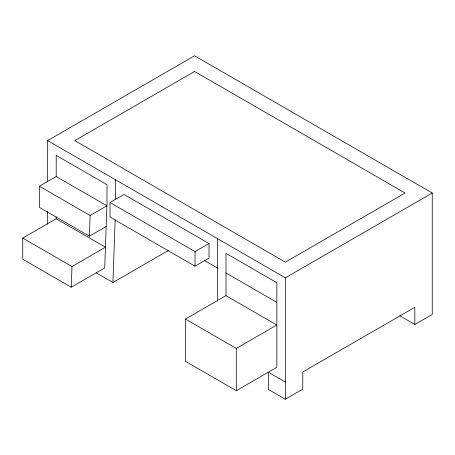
<?xml version="1.0" encoding="UTF-8"?>
<svg xmlns="http://www.w3.org/2000/svg" width="455" height="455" viewBox="0 0 455 455"><rect width="100%" height="100%" fill="white"/><g stroke="black" fill="none" stroke-linecap="round" stroke-linejoin="round"><path stroke-width="0.68" d="M71.259 287.207L71.998 266.511L105.452 247.196L56.198 218.764L22.75 238.079L22.75 259.202L71.259 287.207L104.713 267.898L106.988 204.079L106.988 184.713L56.198 155.388L56.198 176.517L106.925 205.802L90.113 215.511L89.373 236.208L39.386 207.349L39.386 186.22L56.198 176.517M96.358 272.937L112.914 282.498L115.155 219.782M47.656 181.716L47.656 140.595L194.558 55.783L432.25 193.011L432.25 314.405L414.829 324.466L399.808 315.793M110.019 202.52L123.999 194.444L209.01 243.527L209.01 258.099L195.024 266.175L110.019 217.092L110.019 202.52L195.024 251.598L209.01 243.527M89.373 236.208L106.186 226.499M112.914 282.498L168.487 250.415M185.458 319.069L225.987 295.665L276.839 325.024L236.304 348.422L185.458 319.069L185.458 361.35L236.304 390.709L276.839 367.31L276.839 282.737L225.987 253.378L225.987 295.665M47.656 140.595L285.348 277.823L432.25 193.011M285.348 382.052L268.359 372.241L268.359 389.412L285.348 399.217L302.774 389.161L302.774 371.991L414.829 307.301L414.829 324.466M204.579 260.618L217.479 268.069M225.987 272.983L276.839 302.336M39.386 186.22L90.113 215.511M22.75 238.079L71.998 266.511M285.348 277.823L285.348 399.217M236.304 348.422L236.304 390.709M217.479 238.636L217.479 301.233M195.024 251.598L195.024 266.175M115.53 179.782L115.53 199.398M56.198 216.654L56.198 218.764M47.656 211.495L47.656 224.258M194.558 71.458L74.808 140.595L285.348 262.148L405.098 193.011L194.558 71.458"/></g></svg>
